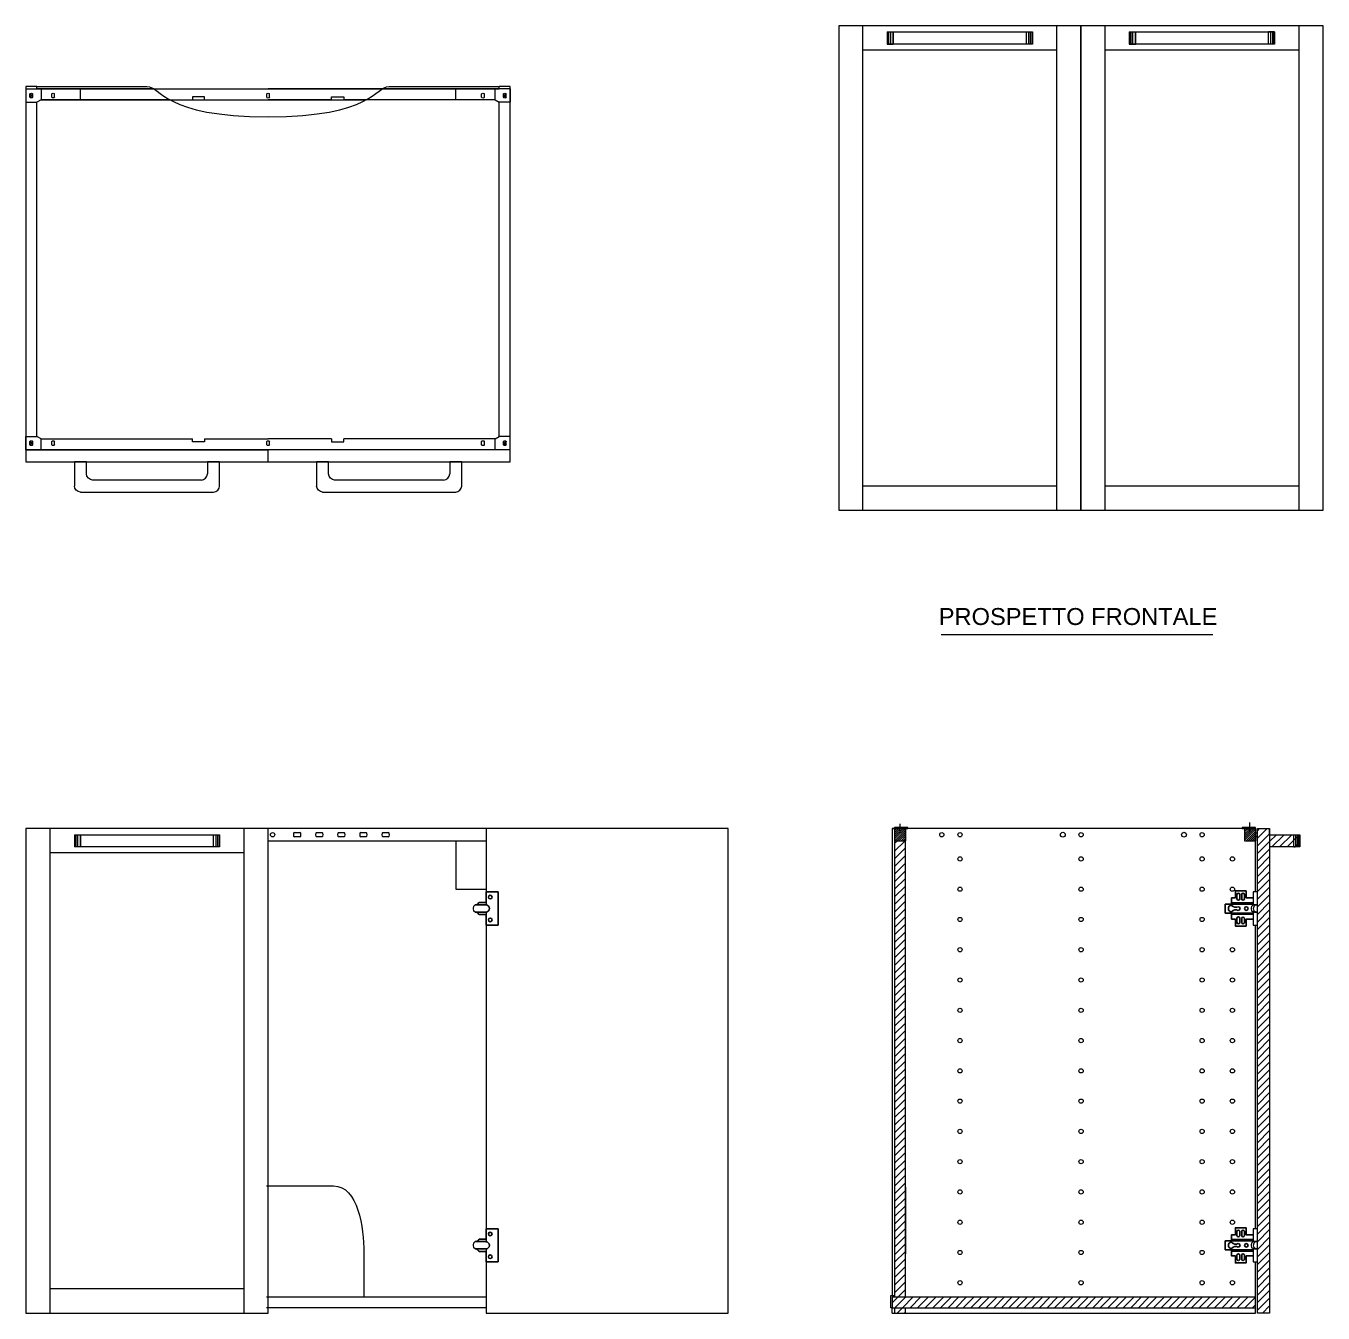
# Model space of a CAD drawing. Header units: millimetres. Extents: x 1472 to 2868, y 139 to 621.
# Drawn here: x 2653.7 to 2867.9, y 350 to 562.6 of the extents above; entities that cross this region are included whole.
import ezdxf

# ---------------------------------------------------------------- set-up
doc = ezdxf.new("R2010")
doc.units = ezdxf.units.MM
for name, color, linetype, lineweight in [('A-FURN', 8, 'Continuous', 18), ('ante', 9, 'Continuous', 18), ('G-ANNO-DIM', 3, 'Continuous', 18), ('maniglie', 5, 'Continuous', 18), ('meccanismi', 4, 'Continuous', 18), ('viti', 2, 'Continuous', 18)]:
    doc.layers.add(name, color=color, linetype=linetype, lineweight=lineweight)
doc.styles.add('underline', font='arial.ttf')
pattern_1 = [(225, (4701.11565, -2474.8769), (0.62861793, -0.62861793), [])]
pattern_2 = [(225, (4701.11565, -2474.87692), (0.170624866, -0.170624866), [])]

# ---------------------------------------------------------------- blocks, each defined once
blk = doc.blocks.new('buchi')
at = {"layer": 'meccanismi'}
for p, q in [((2908.12, 1714.86), (2908.12, 1715.76)), ((2908.82, 1715.76), (2908.82, 1714.86))]:
    blk.add_line(p, q, dxfattribs=at)
for points in [[(2908.82, 1715.76), (2908.82, 1716), (2908.12, 1716), (2908.12, 1715.76)], [(2908.12, 1714.86), (2908.12, 1714.63), (2908.82, 1714.63), (2908.82, 1714.86)]]:
    blk.add_open_spline(points, degree=3, dxfattribs=at)

msp = doc.modelspace()

# ---------------------------------------------------------------- hatches: boundary and pattern name
at = {"layer": 'A-FURN'}
h = msp.add_hatch(dxfattribs=at)
h.set_pattern_fill('ANSI31', color=256, scale=0.28, angle=180)
h.set_pattern_definition(pattern_1)
h.paths.add_polyline_path([(2797.15, 428.04), (2797.15, 352.71), (2798.95, 352.71), (2798.95, 428.04)])
h = msp.add_hatch(dxfattribs=at)
h.set_pattern_fill('ANSI31', color=256, scale=0.28, angle=180)
h.set_pattern_definition(pattern_1)
h.paths.add_polyline_path([(2796.75, 352.71), (2796.75, 350.91), (2856.75, 350.91), (2856.75, 352.71)])
h = msp.add_hatch(dxfattribs=at)
h.set_pattern_fill('ANSI31', color=256, scale=0.28, angle=180)
h.set_pattern_definition(pattern_1)
h.paths.add_polyline_path([(2797.15, 350.91), (2797.15, 350.04), (2798.95, 350.04), (2798.95, 350.91)])
at = {"layer": 'ante'}
h = msp.add_hatch(dxfattribs=at)
h.set_pattern_fill('ANSI31', color=256, scale=0.28)
h.set_pattern_definition([(45, (-269.0865, -138.0032), (-0.62861793, 0.62861793), [])])
h.paths.add_polyline_path([(2859.1, 430.04), (2857.1, 430.04), (2857.1, 350.04), (2859.1, 350.04)])
at = {"layer": 'maniglie'}
h = msp.add_hatch(dxfattribs=at)
h.set_pattern_fill('ANSI31', color=256, scale=0.28)
h.set_pattern_definition([(45, (-274.0865, -138.0032), (-0.62861793, 0.62861793), [])])
h.paths.add_polyline_path([(2863.4, 429.04), (2863.1, 429.04), (2863.1, 427.04), (2863.3, 427.04), (2863.4, 427.04)])
h.paths.add_polyline_path([(2863.65, 429.04), (2863.4, 429.04), (2863.4, 427.04), (2863.65, 427.04)])
h.paths.add_polyline_path([(2863.85, 429.04), (2863.65, 429.04), (2863.65, 427.04), (2863.85, 427.04)])
h.paths.add_polyline_path([(2864, 429.04), (2863.85, 429.04), (2863.85, 427.04), (2864, 427.04)])
h.paths.add_polyline_path([(2864.1, 429.04), (2864, 429.04), (2864, 427.04), (2864.1, 427.04)])
h.paths.add_polyline_path([(2859.1, 429.04), (2859.1, 427.04), (2863.1, 427.04), (2863.1, 429.04)])
at = {"layer": 'meccanismi'}
h = msp.add_hatch(dxfattribs=at)
h.set_pattern_fill('ANSI31', color=256, scale=0.076, angle=180)
h.set_pattern_definition(pattern_2)
h.paths.add_polyline_path([(2797.15, 430.04), (2797.15, 428.04), (2798.95, 428.04), (2798.95, 430.04)])
h.paths.add_polyline_path([(2797.15, 430.24), (2797.15, 430.04), (2798.95, 430.04), (2799.35, 430.04), (2799.35, 430.24)])
h = msp.add_hatch(dxfattribs=at)
h.set_pattern_fill('ANSI31', color=256, scale=0.076, angle=180)
h.set_pattern_definition(pattern_2)
h.paths.add_polyline_path([(2854.95, 430.04), (2854.95, 428.04), (2856.75, 428.04), (2856.75, 430.04)])
h.paths.add_polyline_path([(2854.55, 430.24), (2854.55, 430.04), (2856.75, 430.04), (2856.75, 430.24)])

# ---------------------------------------------------------------- linework, layer by layer
at = {"color": 4}
for p, q in [((2728.56, 417.86), (2729.66, 417.86)), ((2729.66, 417.86), (2729.66, 419.59)), ((2729.66, 419.59), (2731.66, 419.59)), ((2731.66, 419.59), (2731.66, 416.85)), ((2727.87, 417.45), (2729.61, 417.45)), ((2727.87, 416.25), (2729.61, 416.25)), ((2728.56, 415.84), (2729.66, 415.84)), ((2729.66, 415.84), (2729.66, 414.11)), ((2731.66, 414.11), (2731.66, 416.85)), ((2851.75, 417.59), (2856.39, 417.59)), ((2851.75, 416.85), (2851.75, 417.59)), ((2851.75, 416.85), (2851.75, 416.11)), ((2851.75, 416.11), (2856.39, 416.11)), ((2856.39, 417.45), (2857.1, 417.45)), ((2856.39, 416.25), (2857.1, 416.25)), ((2729.66, 414.11), (2731.66, 414.11)), ((2728.56, 362.23), (2729.66, 362.23)), ((2729.66, 362.23), (2729.66, 363.97)), ((2729.66, 363.97), (2731.66, 363.97)), ((2731.66, 363.97), (2731.66, 361.22)), ((2727.87, 361.83), (2729.61, 361.83)), ((2727.87, 360.62), (2729.61, 360.62)), ((2728.56, 360.21), (2729.66, 360.21)), ((2729.66, 360.21), (2729.66, 358.48)), ((2731.66, 358.48), (2731.66, 361.22)), ((2851.75, 361.97), (2856.39, 361.97)), ((2851.75, 361.22), (2851.75, 361.97)), ((2851.75, 361.22), (2851.75, 360.48)), ((2851.75, 360.48), (2856.39, 360.48)), ((2856.39, 361.83), (2857.1, 361.83)), ((2856.39, 360.62), (2857.1, 360.62)), ((2729.66, 358.48), (2731.66, 358.48))]:
    msp.add_line(p, q, dxfattribs=at)
for points in [[(2852.81, 417.37), (2852.81, 418.59), (2853.46, 418.59)], [(2853.46, 418.59), (2853.46, 419.75), (2855.22, 419.75), (2855.22, 418.59)], [(2853.69, 419.18), (2853.69, 418.43)], [(2854.16, 418.43), (2854.16, 419.18)], [(2854.48, 419.19), (2854.48, 418.44)], [(2854.95, 418.44), (2854.95, 419.19)], [(2855.22, 418.59), (2856.39, 418.59)], [(2856.39, 417.8), (2852.81, 417.8), (2852.81, 417.37)], [(2852.81, 416.33), (2852.81, 415.11), (2853.46, 415.11)], [(2856.39, 415.9), (2852.81, 415.9), (2852.81, 416.33)], [(2853.46, 415.11), (2853.46, 413.95), (2855.22, 413.95), (2855.22, 415.11)], [(2853.69, 414.52), (2853.69, 415.27)], [(2854.16, 415.27), (2854.16, 414.52)], [(2854.48, 414.51), (2854.48, 415.26)], [(2854.95, 415.26), (2854.95, 414.51)], [(2855.22, 415.11), (2856.39, 415.11)], [(2852.81, 361.75), (2852.81, 362.96), (2853.46, 362.96)], [(2856.39, 362.18), (2852.81, 362.18), (2852.81, 361.75)], [(2853.46, 362.96), (2853.46, 364.13), (2855.22, 364.13), (2855.22, 362.96)], [(2853.69, 363.55), (2853.69, 362.8)], [(2854.16, 362.8), (2854.16, 363.55)], [(2854.48, 363.56), (2854.48, 362.81)], [(2854.95, 362.81), (2854.95, 363.56)], [(2855.22, 362.96), (2856.39, 362.96)], [(2852.81, 360.7), (2852.81, 359.48), (2853.46, 359.48)], [(2856.39, 360.27), (2852.81, 360.27), (2852.81, 360.7)], [(2853.46, 359.48), (2853.46, 358.32), (2855.22, 358.32), (2855.22, 359.48)], [(2853.69, 358.89), (2853.69, 359.64)], [(2854.16, 359.64), (2854.16, 358.89)], [(2854.48, 358.88), (2854.48, 359.64)], [(2854.95, 359.64), (2854.95, 358.88)], [(2855.22, 359.48), (2856.39, 359.48)]]:
    msp.add_lwpolyline(points, dxfattribs=at)
for centre in [(2730.35, 418.73), (2730.35, 414.97), (2730.35, 363.1), (2730.35, 359.34)]:
    msp.add_circle(centre, 0.3, dxfattribs=at)
for centre, radius, start, end in [((2729.19, 416.86), 1.18, 122.3859, 149.8981), ((2853.93, 419.12), 0.244, 13.7815, 166.2185), ((2853.93, 418.49), 0.244, 193.7815, 346.2185), ((2854.71, 419.13), 0.244, 13.7815, 166.2185), ((2854.71, 418.5), 0.244, 193.7815, 346.2185), ((2729.19, 416.84), 1.18, 210.1019, 237.6141), ((2729.61, 416.85), 0.602, 270, 90), ((2852.81, 416.85), 0.523, 90, 180), ((2852.81, 416.85), 0.523, 180, 270), ((2853.51, 417.96), 0.908, 219.9653, 297.4089), ((2853.51, 415.74), 0.908, 62.5911, 140.0347), ((2853.92, 416.85), 0.3, 0, 90), ((2853.92, 416.85), 0.3, 270, 0), ((2855.25, 416.85), 0.3, 0, 180), ((2855.25, 416.85), 0.3, 0, 180), ((2855.25, 416.85), 0.3, 180, 0), ((2855.25, 416.85), 0.3, 180, 0), ((2853.93, 415.21), 0.244, 13.7815, 166.2185), ((2853.93, 414.58), 0.244, 193.7815, 346.2185), ((2854.71, 415.2), 0.244, 13.7815, 166.2185), ((2854.71, 414.57), 0.244, 193.7815, 346.2185), ((2729.19, 361.23), 1.18, 122.3859, 149.8981), ((2853.93, 363.5), 0.244, 13.7815, 166.2185), ((2853.93, 362.86), 0.244, 193.7815, 346.2185), ((2854.71, 363.5), 0.244, 13.7815, 166.2185), ((2854.71, 362.87), 0.244, 193.7815, 346.2185), ((2729.19, 361.21), 1.18, 210.1019, 237.6141), ((2729.61, 361.22), 0.602, 270, 90), ((2852.81, 361.22), 0.523, 90, 180), ((2852.81, 361.22), 0.523, 180, 270), ((2853.51, 362.33), 0.908, 219.9653, 297.4089), ((2853.51, 360.12), 0.908, 62.5911, 140.0347), ((2853.92, 361.22), 0.3, 0, 90), ((2853.92, 361.22), 0.3, 270, 0), ((2855.25, 361.22), 0.3, 0, 180), ((2855.25, 361.22), 0.3, 0, 180), ((2855.25, 361.22), 0.3, 180, 0), ((2855.25, 361.22), 0.3, 180, 0), ((2853.93, 359.59), 0.244, 13.7815, 166.2185), ((2853.93, 358.95), 0.244, 193.7815, 346.2185), ((2854.71, 359.58), 0.244, 13.7815, 166.2185), ((2854.71, 358.94), 0.244, 193.7815, 346.2185)]:
    msp.add_arc(centre, radius, start, end, dxfattribs=at)
at = {"layer": 'A-FURN'}
for p, q in [((2787.92, 562.62), (2787.92, 482.62)), ((2867.92, 482.62), (2867.92, 562.62)), ((2653.66, 552.62), (2653.66, 492.62)), ((2655.46, 552.62), (2653.66, 552.62)), ((2655.46, 552.62), (2673.66, 552.62)), ((2655.46, 552.22), (2655.46, 552.62)), ((2674.81, 552.22), (2655.46, 552.22)), ((2731.86, 552.22), (2712.52, 552.22)), ((2713.66, 552.62), (2731.86, 552.62)), ((2731.86, 552.22), (2731.86, 552.62)), ((2733.66, 552.62), (2731.86, 552.62)), ((2733.66, 492.62), (2733.66, 552.62)), ((2655.46, 494.82), (2655.46, 550.02)), ((2677.46, 550.42), (2656.16, 550.42)), ((2731.16, 550.42), (2709.86, 550.42)), ((2731.86, 494.82), (2731.86, 550.02)), ((2731.86, 492.62), (2655.66, 492.62)), ((2653.66, 430.04), (2653.66, 350.04)), ((2796.75, 430.04), (2797.15, 430.04)), ((2797.15, 430.04), (2797.15, 352.71)), ((2798.95, 352.71), (2798.95, 430.04)), ((2693.4, 371.04), (2704.49, 371.04)), ((2798.95, 370.84), (2798.95, 359.84)), ((2709.49, 360.04), (2709.49, 352.71)), ((2693.4, 352.71), (2729.66, 352.71)), ((2796.75, 352.71), (2856.75, 352.71)), ((2653.66, 350.04), (2655.46, 350.04)), ((2729.66, 350.91), (2693.4, 350.91)), ((2796.75, 350.04), (2796.75, 350.91)), ((2797.15, 350.91), (2797.15, 350.04)), ((2798.95, 350.04), (2798.95, 350.91))]:
    msp.add_line(p, q, dxfattribs=at)
for points in [[(2655.46, 552.22), (2655.46, 552.62)], [(2731.86, 552.22), (2731.86, 552.62)], [(2655.46, 494.82), (2655.46, 550.02)], [(2731.86, 494.82), (2731.86, 550.02)], [(2653.66, 492.62), (2655.46, 492.62)], [(2731.86, 492.62), (2655.46, 492.62)], [(2733.66, 492.62), (2731.86, 492.62)], [(2856.75, 430.04), (2796.75, 430.04), (2796.75, 352.91)], [(2856.75, 419.59), (2856.75, 430.04)], [(2724.66, 428.04), (2724.66, 420.04), (2729.66, 420.04)], [(2856.75, 363.97), (2856.75, 414.11)], [(2856.75, 360.62), (2856.75, 360.62)], [(2796.75, 350.04), (2856.75, 350.04), (2856.75, 358.48)], [(2796.75, 352.71), (2796.75, 350.91), (2856.75, 350.91), (2856.75, 352.71)], [(2797.15, 350.04), (2798.95, 350.04)]]:
    msp.add_lwpolyline(points, dxfattribs=at)
for centre, radius in [((2804.95, 429.04), 0.35), ((2807.95, 429.04), 0.35), ((2824.95, 429.04), 0.4), ((2827.95, 429.04), 0.35), ((2844.95, 429.04), 0.4), ((2847.95, 429.04), 0.35), ((2807.95, 425.04), 0.35), ((2827.95, 425.04), 0.35), ((2847.95, 425.04), 0.35), ((2852.95, 425.04), 0.35), ((2807.95, 420.04), 0.35), ((2827.95, 420.04), 0.35), ((2847.95, 420.04), 0.35), ((2852.95, 420.04), 0.35), ((2807.95, 415.04), 0.35), ((2827.95, 415.04), 0.35), ((2847.95, 415.04), 0.35), ((2807.95, 410.04), 0.35), ((2827.95, 410.04), 0.35), ((2847.95, 410.04), 0.35), ((2852.95, 410.04), 0.35), ((2807.95, 405.04), 0.35), ((2827.95, 405.04), 0.35), ((2847.95, 405.04), 0.35), ((2852.95, 405.04), 0.35), ((2807.95, 400.04), 0.35), ((2827.95, 400.04), 0.35), ((2847.95, 400.04), 0.35), ((2852.95, 400.04), 0.35), ((2807.95, 395.04), 0.35), ((2827.95, 395.04), 0.35), ((2847.95, 395.04), 0.35), ((2852.95, 395.04), 0.35), ((2807.95, 390.04), 0.35), ((2827.95, 390.04), 0.35), ((2847.95, 390.04), 0.35), ((2852.95, 390.04), 0.35), ((2807.95, 385.04), 0.35), ((2827.95, 385.04), 0.35), ((2847.95, 385.04), 0.35), ((2852.95, 385.04), 0.35), ((2807.95, 380.04), 0.35), ((2827.95, 380.04), 0.35), ((2847.95, 380.04), 0.35), ((2852.95, 380.04), 0.35), ((2807.95, 375.04), 0.35), ((2827.95, 375.04), 0.35), ((2847.95, 375.04), 0.35), ((2852.95, 375.04), 0.35), ((2807.95, 370.04), 0.35), ((2827.95, 370.04), 0.35), ((2847.95, 370.04), 0.35), ((2852.95, 370.04), 0.35), ((2807.95, 365.04), 0.35), ((2827.95, 365.04), 0.35), ((2847.95, 365.04), 0.35), ((2852.95, 365.04), 0.35), ((2807.95, 360.04), 0.35), ((2827.95, 360.04), 0.35), ((2847.95, 360.04), 0.35), ((2807.95, 355.04), 0.35), ((2827.95, 355.04), 0.35), ((2847.95, 355.04), 0.35), ((2852.95, 355.04), 0.35)]:
    msp.add_circle(centre, radius, dxfattribs=at)
for points in [[(2673.66, 552.62), (2676.02, 552.62), (2676.31, 547.62), (2693.66, 547.62)], [(2704.49, 371.04), (2708.52, 371.04), (2709.49, 364.06), (2709.49, 360.04)]]:
    msp.add_open_spline(points, degree=3, dxfattribs=at)
msp.add_open_spline([(2693.66, 547.62), (2711.02, 547.62), (2711.31, 552.62), (2713.66, 552.62), (2713.66, 552.62), (2713.66, 552.62), (2713.66, 552.62), (2713.66, 552.62), (2713.66, 552.62), (2713.66, 552.62)], degree=3, knots=[0, 0, 0, 0, 7.071068, 7.071068, 7.071068, 7.071074, 7.071074, 7.071074, 7.071154, 7.071154, 7.071154, 7.071154], dxfattribs=at)
at = {"layer": 'ante'}
for points in [[(2787.92, 482.62), (2827.92, 482.62), (2827.92, 562.62), (2787.92, 562.62), (2787.92, 482.62)], [(2791.92, 482.62), (2791.92, 562.62)], [(2827.92, 562.62), (2823.92, 562.62)], [(2823.92, 562.62), (2823.92, 482.62)], [(2827.92, 482.62), (2867.92, 482.62), (2867.92, 562.62), (2827.92, 562.62), (2827.92, 482.62)], [(2831.92, 482.62), (2831.92, 562.62)], [(2867.92, 562.62), (2863.92, 562.62)], [(2863.92, 562.62), (2863.92, 482.62)], [(2823.92, 558.62), (2791.92, 558.62)], [(2863.92, 558.62), (2831.92, 558.62)], [(2653.66, 490.62), (2733.66, 490.62), (2733.66, 492.62), (2653.66, 492.62), (2653.66, 490.62)], [(2693.66, 490.62), (2693.66, 492.62)], [(2823.92, 486.62), (2791.92, 486.62)], [(2863.92, 486.62), (2831.92, 486.62)], [(2653.66, 350.04), (2693.66, 350.04), (2693.66, 430.04), (2653.66, 430.04), (2653.66, 350.04)], [(2657.66, 350.04), (2657.66, 430.04)], [(2693.66, 430.04), (2689.66, 430.04)], [(2689.66, 430.04), (2689.66, 350.04)], [(2729.66, 350.04), (2769.66, 350.04), (2769.66, 430.04), (2729.66, 430.04)], [(2729.66, 430.04), (2729.66, 417.45)], [(2769.66, 430.04), (2765.66, 430.04)], [(2859.1, 430.04), (2859.1, 350.04), (2857.1, 350.04), (2857.1, 430.04), (2859.1, 430.04)], [(2689.66, 426.04), (2657.66, 426.04)], [(2729.66, 416.25), (2729.66, 361.82)], [(2729.66, 360.62), (2729.66, 350.04)], [(2689.66, 354.04), (2657.66, 354.04)]]:
    msp.add_lwpolyline(points, dxfattribs=at)
at = {"layer": 'G-ANNO-DIM'}
msp.add_line((2804.84, 462.11), (2849.7, 462.11), dxfattribs=at)
at = {"layer": 'maniglie'}
for p, q in [((2795.92, 561.62), (2819.92, 561.62)), ((2795.92, 561.62), (2795.92, 559.62)), ((2795.92, 561.62), (2796.92, 561.62)), ((2795.92, 561.62), (2796.02, 561.62)), ((2796.02, 561.62), (2796.02, 559.62)), ((2796.22, 559.62), (2796.22, 561.62)), ((2796.52, 559.62), (2796.52, 561.62)), ((2796.92, 559.62), (2796.92, 561.62)), ((2818.92, 559.62), (2818.92, 561.62)), ((2819.32, 559.62), (2819.32, 561.62)), ((2819.62, 559.62), (2819.62, 561.62)), ((2819.82, 561.62), (2819.82, 559.62)), ((2819.92, 561.62), (2819.92, 559.62)), ((2835.92, 561.62), (2859.92, 561.62)), ((2835.92, 561.62), (2835.92, 559.62)), ((2835.92, 561.62), (2836.92, 561.62)), ((2835.92, 561.62), (2836.02, 561.62)), ((2836.02, 561.62), (2836.02, 559.62)), ((2836.22, 559.62), (2836.22, 561.62)), ((2836.52, 559.62), (2836.52, 561.62)), ((2836.92, 559.62), (2836.92, 561.62)), ((2858.92, 559.62), (2858.92, 561.62)), ((2859.92, 561.62), (2858.92, 561.62)), ((2859.32, 559.62), (2859.32, 561.62)), ((2859.62, 559.62), (2859.62, 561.62)), ((2859.92, 561.62), (2859.82, 561.62)), ((2859.82, 561.62), (2859.82, 559.62)), ((2859.92, 561.62), (2859.92, 559.62)), ((2795.92, 559.62), (2796.92, 559.62)), ((2796.22, 559.62), (2796.52, 559.62)), ((2819.92, 559.62), (2818.92, 559.62)), ((2819.62, 559.62), (2819.32, 559.62)), ((2835.92, 559.62), (2836.92, 559.62)), ((2836.22, 559.62), (2836.52, 559.62)), ((2859.92, 559.62), (2858.92, 559.62)), ((2859.62, 559.62), (2859.32, 559.62)), ((2661.66, 490.62), (2661.66, 486.62)), ((2663.66, 490.62), (2661.66, 490.62)), ((2663.66, 488.62), (2663.66, 490.62)), ((2685.66, 490.62), (2683.66, 490.62)), ((2683.66, 490.62), (2683.66, 488.62)), ((2685.66, 486.62), (2685.66, 490.62)), ((2701.66, 490.62), (2701.66, 486.62)), ((2703.66, 490.62), (2701.66, 490.62)), ((2703.66, 488.62), (2703.66, 490.62)), ((2723.66, 490.62), (2723.66, 488.62)), ((2725.66, 490.62), (2723.66, 490.62)), ((2725.66, 486.62), (2725.66, 490.62)), ((2682.66, 487.62), (2664.66, 487.62)), ((2722.66, 487.62), (2704.66, 487.62)), ((2662.66, 485.62), (2684.66, 485.62)), ((2702.66, 485.62), (2724.66, 485.62)), ((2661.66, 429.04), (2685.66, 429.04)), ((2661.66, 429.04), (2661.66, 427.04)), ((2661.66, 429.04), (2662.66, 429.04)), ((2661.66, 429.04), (2661.76, 429.04)), ((2661.76, 429.04), (2661.76, 427.04)), ((2661.96, 427.04), (2661.96, 429.04)), ((2662.26, 427.04), (2662.26, 429.04)), ((2662.66, 427.04), (2662.66, 429.04)), ((2684.66, 427.04), (2684.66, 429.04)), ((2685.06, 427.04), (2685.06, 429.04)), ((2685.36, 427.04), (2685.36, 429.04)), ((2685.56, 429.04), (2685.56, 427.04)), ((2685.66, 429.04), (2685.66, 427.04)), ((2863.1, 427.04), (2863.1, 429.04)), ((2863.4, 427.04), (2863.4, 429.04)), ((2863.65, 429.04), (2863.65, 427.04)), ((2863.85, 427.04), (2863.85, 429.04)), ((2864, 429.04), (2864, 427.04)), ((2864.1, 429.04), (2864.1, 427.04)), ((2863.1, 427.04), (2863.3, 427.04))]:
    msp.add_line(p, q, dxfattribs=at)
for points in [[(2796.92, 561.62), (2796.92, 559.62)], [(2796.92, 561.62), (2796.92, 559.62)], [(2796.92, 561.62), (2796.92, 559.62)], [(2836.92, 561.62), (2836.92, 559.62)], [(2836.92, 561.62), (2836.92, 559.62)], [(2836.92, 561.62), (2836.92, 559.62)], [(2819.92, 559.62), (2795.92, 559.62)], [(2859.92, 559.62), (2835.92, 559.62)], [(2662.66, 429.04), (2662.66, 427.04)], [(2662.66, 429.04), (2662.66, 427.04)], [(2662.66, 429.04), (2662.66, 427.04)], [(2859.1, 429.04), (2859.1, 430.04)], [(2864.1, 429.04), (2864.1, 427.04), (2859.1, 427.04)], [(2859.1, 429.04), (2864.1, 429.04)], [(2859.1, 429.04), (2859.1, 427.04)], [(2864.1, 427.04), (2864.1, 429.04)], [(2685.66, 427.04), (2661.66, 427.04)]]:
    msp.add_lwpolyline(points, dxfattribs=at)
for points in [[(2664.66, 487.62), (2664.19, 487.62), (2663.66, 488.15), (2663.66, 488.62)], [(2682.66, 487.62), (2683.14, 487.62), (2683.66, 488.15), (2683.66, 488.62)], [(2704.66, 487.62), (2704.19, 487.62), (2703.66, 488.15), (2703.66, 488.62)], [(2722.66, 487.62), (2723.14, 487.62), (2723.66, 488.15), (2723.66, 488.62)], [(2662.66, 485.62), (2662.19, 485.62), (2661.66, 486.15), (2661.66, 486.62)], [(2684.66, 485.62), (2685.14, 485.62), (2685.66, 486.15), (2685.66, 486.62)], [(2702.66, 485.62), (2702.19, 485.62), (2701.66, 486.15), (2701.66, 486.62)], [(2724.66, 485.62), (2725.14, 485.62), (2725.66, 486.15), (2725.66, 486.62)]]:
    msp.add_open_spline(points, degree=3, dxfattribs=at)
at = {"layer": 'meccanismi'}
for p, q in [((2653.66, 552.22), (2653.66, 550.02)), ((2653.66, 552.22), (2693.66, 552.22)), ((2654.33, 550.84), (2654.33, 551.4)), ((2654.79, 550.84), (2654.79, 551.4)), ((2655.46, 552.22), (2731.86, 552.22)), ((2657.93, 550.84), (2657.93, 551.4)), ((2658.39, 550.84), (2658.39, 551.4)), ((2662.66, 550.42), (2662.66, 552.22)), ((2683.16, 550.42), (2683.16, 550.92)), ((2693.43, 550.83), (2693.43, 551.4)), ((2733.66, 552.22), (2693.66, 552.22)), ((2693.89, 550.83), (2693.89, 551.4)), ((2704.16, 550.42), (2704.16, 550.92)), ((2724.66, 550.42), (2724.66, 552.22)), ((2728.93, 550.83), (2728.93, 551.4)), ((2729.39, 550.83), (2729.39, 551.4)), ((2732.53, 550.83), (2732.53, 551.4)), ((2732.99, 550.83), (2732.99, 551.4)), ((2733.66, 552.22), (2733.66, 550.02)), ((2653.66, 550.02), (2655.46, 550.02)), ((2656.16, 550.42), (2655.46, 550.02)), ((2683.16, 550.42), (2693.66, 550.42)), ((2704.16, 550.42), (2693.66, 550.42)), ((2731.16, 550.42), (2731.86, 550.02)), ((2733.66, 550.02), (2731.86, 550.02)), ((2653.66, 492.62), (2653.66, 494.82)), ((2653.66, 494.82), (2655.46, 494.82)), ((2654.33, 493.44), (2654.33, 494)), ((2654.79, 493.44), (2654.79, 494)), ((2656.16, 494.42), (2655.46, 494.82)), ((2657.93, 493.44), (2657.93, 494)), ((2658.39, 493.44), (2658.39, 494)), ((2683.16, 494.42), (2683.16, 493.92)), ((2683.16, 494.42), (2693.66, 494.42)), ((2693.43, 493.43), (2693.43, 494)), ((2704.16, 494.42), (2693.66, 494.42)), ((2693.89, 493.43), (2693.89, 494)), ((2704.16, 494.42), (2704.16, 493.92)), ((2728.93, 493.43), (2728.93, 494)), ((2729.39, 493.43), (2729.39, 494)), ((2731.16, 494.42), (2731.86, 494.82)), ((2733.66, 494.82), (2731.86, 494.82)), ((2732.53, 493.43), (2732.53, 494)), ((2732.99, 493.43), (2732.99, 494)), ((2733.66, 492.62), (2733.66, 494.82)), ((2653.66, 492.62), (2693.66, 492.62)), ((2733.66, 492.62), (2693.66, 492.62)), ((2729.66, 430.04), (2693.4, 430.04)), ((2857.1, 419.59), (2856.39, 419.59)), ((2856.39, 419.59), (2856.39, 417.45)), ((2857.1, 414.11), (2857.1, 419.59)), ((2856.39, 416.25), (2856.39, 414.11)), ((2856.39, 414.11), (2857.1, 414.11)), ((2857.1, 363.97), (2856.39, 363.97)), ((2856.39, 363.97), (2856.39, 361.83)), ((2857.1, 358.48), (2857.1, 363.97)), ((2856.39, 360.62), (2856.39, 358.48)), ((2856.39, 358.48), (2857.1, 358.48)), ((2796.55, 352.91), (2797.15, 352.91)), ((2797.15, 352.71), (2797.15, 352.91))]:
    msp.add_line(p, q, dxfattribs=at)
for points in [[(2656.16, 552.22), (2656.16, 550.42), (2681.16, 550.42)], [(2683.16, 550.92), (2681.16, 550.92), (2681.16, 550.42)], [(2704.16, 550.92), (2706.16, 550.92), (2706.16, 550.42)], [(2731.16, 550.42), (2731.16, 552.22)], [(2656.16, 550.42), (2709.86, 550.42)], [(2731.16, 550.42), (2706.16, 550.42)], [(2656.16, 492.62), (2656.16, 494.42), (2681.16, 494.42)], [(2683.16, 493.92), (2681.16, 493.92), (2681.16, 494.42)], [(2704.16, 493.92), (2706.16, 493.92), (2706.16, 494.42)], [(2731.16, 492.62), (2731.16, 494.42), (2706.16, 494.42)], [(2799.35, 430.04), (2799.35, 430.24), (2797.15, 430.24), (2797.15, 430.04)], [(2797.15, 430.04), (2799.35, 430.04)], [(2797.15, 430.04), (2797.15, 428.04)], [(2798.95, 430.04), (2798.95, 428.04)], [(2856.75, 430.04), (2856.75, 430.24), (2854.55, 430.24), (2854.55, 430.04)], [(2854.55, 430.04), (2856.75, 430.04)], [(2854.95, 430.04), (2854.95, 428.04)], [(2856.75, 430.04), (2856.75, 428.04)], [(2693.66, 428.04), (2729.66, 428.04)], [(2797.15, 428.04), (2798.95, 428.04)], [(2854.95, 428.04), (2856.75, 428.04)], [(2796.55, 350.91), (2796.55, 352.91)], [(2796.75, 352.71), (2796.75, 350.91), (2796.55, 350.91)], [(2797.15, 352.71), (2796.75, 352.71)]]:
    msp.add_lwpolyline(points, dxfattribs=at)
msp.add_circle((2694.4, 429.04), 0.35, dxfattribs=at)
msp.add_arc((2856.75, 429.04), 0.35, 270, 90, dxfattribs=at)
for points in [[(2654.33, 551.4), (2654.33, 551.55), (2654.79, 551.55), (2654.79, 551.4)], [(2654.79, 550.84), (2654.79, 550.68), (2654.33, 550.68), (2654.33, 550.84)], [(2657.93, 551.4), (2657.93, 551.55), (2658.39, 551.55), (2658.39, 551.4)], [(2658.39, 550.84), (2658.39, 550.68), (2657.93, 550.68), (2657.93, 550.84)], [(2693.43, 551.4), (2693.43, 551.55), (2693.89, 551.55), (2693.89, 551.4)], [(2693.89, 550.83), (2693.89, 550.68), (2693.43, 550.68), (2693.43, 550.83)], [(2728.93, 551.4), (2728.93, 551.55), (2729.39, 551.55), (2729.39, 551.4)], [(2729.39, 550.83), (2729.39, 550.68), (2728.93, 550.68), (2728.93, 550.83)], [(2732.53, 551.4), (2732.53, 551.55), (2732.99, 551.55), (2732.99, 551.4)], [(2732.99, 550.83), (2732.99, 550.68), (2732.53, 550.68), (2732.53, 550.83)], [(2654.33, 494), (2654.33, 494.15), (2654.79, 494.15), (2654.79, 494)], [(2654.79, 493.44), (2654.79, 493.28), (2654.33, 493.28), (2654.33, 493.44)], [(2657.93, 494), (2657.93, 494.15), (2658.39, 494.15), (2658.39, 494)], [(2658.39, 493.44), (2658.39, 493.28), (2657.93, 493.28), (2657.93, 493.44)], [(2693.43, 494), (2693.43, 494.15), (2693.89, 494.15), (2693.89, 494)], [(2693.89, 493.43), (2693.89, 493.28), (2693.43, 493.28), (2693.43, 493.43)], [(2728.93, 494), (2728.93, 494.15), (2729.39, 494.15), (2729.39, 494)], [(2729.39, 493.43), (2729.39, 493.28), (2728.93, 493.28), (2728.93, 493.43)], [(2732.53, 494), (2732.53, 494.15), (2732.99, 494.15), (2732.99, 494)], [(2732.99, 493.43), (2732.99, 493.28), (2732.53, 493.28), (2732.53, 493.43)], [(2727.87, 416.25), (2727.47, 416.25), (2727.47, 417.45), (2727.87, 417.45)], [(2856.39, 416.25), (2855.99, 416.25), (2855.99, 417.45), (2856.39, 417.45)], [(2856.75, 416.25), (2856.35, 416.25), (2856.35, 417.45), (2856.75, 417.45)], [(2727.87, 360.62), (2727.47, 360.62), (2727.47, 361.83), (2727.87, 361.83)], [(2856.39, 360.62), (2855.99, 360.62), (2855.99, 361.83), (2856.39, 361.83)], [(2856.75, 360.62), (2856.35, 360.62), (2856.35, 361.83), (2856.75, 361.83)]]:
    msp.add_open_spline(points, degree=3, dxfattribs=at)
at = {"layer": 'viti'}
for p, q in [((2654.79, 551.4), (2654.33, 550.84)), ((2654.79, 550.84), (2654.33, 551.4)), ((2732.99, 551.4), (2732.53, 550.83)), ((2732.99, 550.83), (2732.53, 551.4)), ((2654.79, 494), (2654.33, 493.44)), ((2654.79, 493.44), (2654.33, 494)), ((2732.99, 494), (2732.53, 493.43)), ((2732.99, 493.43), (2732.53, 494)), ((2798.05, 429.24), (2798.05, 430.84)), ((2855.85, 429.44), (2855.85, 431.04))]:
    msp.add_line(p, q, dxfattribs=at)

# ---------------------------------------------------------------- block references
at = {"layer": 'meccanismi', "rotation": 90}
for p in [(4413.78, -2479.44), (4417.43, -2479.44), (4421.08, -2479.44), (4424.73, -2479.44), (4428.38, -2479.44)]:
    msp.add_blockref('buchi', p, dxfattribs=at)

# ---------------------------------------------------------------- texts
at = {"layer": 'G-ANNO-DIM', "style": 'underline'}
msp.add_text('PROSPETTO FRONTALE', height=2.7972, dxfattribs=at).set_placement((2804.44, 463.68))

doc.saveas('drawing.dxf')
